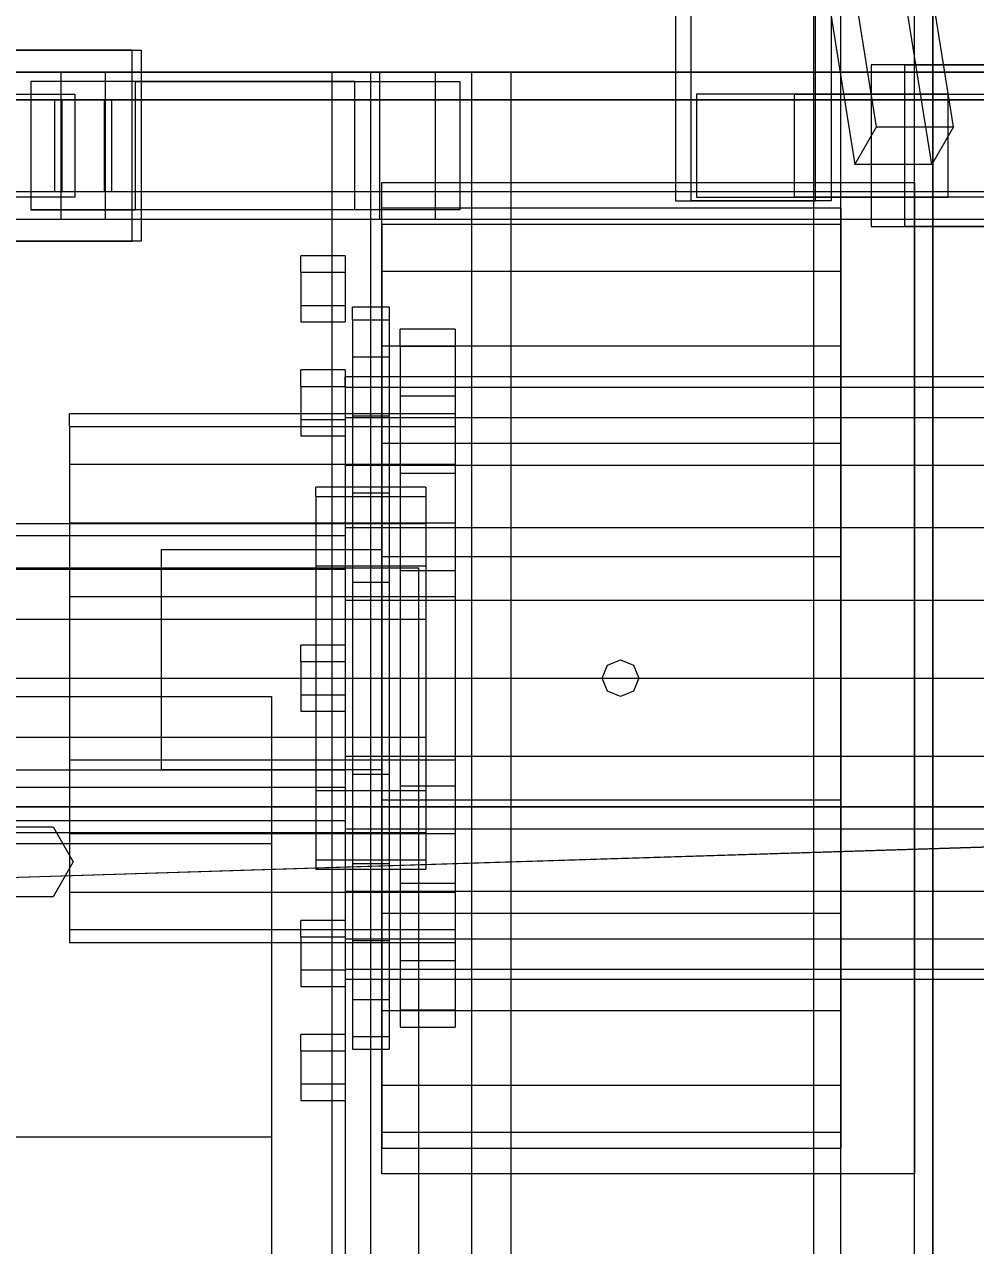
# Model space of a CAD drawing. Header units: millimetres. Extents: x -1970 to 34302, y -65268 to 6837.
# Drawn here: x 10322.3 to 10581.2, y -17869.5 to -17537 of the extents above; entities that cross this region are included whole.
import ezdxf

# ---------------------------------------------------------------- set-up
doc = ezdxf.new("R2010")
doc.units = ezdxf.units.MM
for name, color, linetype, lineweight in [('COTAS_O', 1, 'Continuous', 0), ('superior_C01', 7, 'Continuous', 0), ('superior_mezcladora', 7, 'Continuous', 0)]:
    doc.layers.add(name, color=color, linetype=linetype, lineweight=lineweight)
doc.dimstyles.new('R19_100', dxfattribs={"dimtxt": 250, "dimasz": 150, "dimexe": 150, "dimexo": 80, "dimgap": 100, "dimtad": 1, "dimtih": 1, "dimtoh": 1, "dimdsep": 46, "dimcen": 0.09, "dimadec": 0, "dimazin": 0, "dimtfac": 1, "dimtdec": 4, "dimtofl": 0, "dimtmove": 0, "dimatfit": 3, "dimfxl": 1, "dimtolj": 1, "dimtzin": 0, "dimarcsym": 0})

# ---------------------------------------------------------------- blocks, each defined once
blk = doc.blocks.new('*D29')
at = {"layer": 'COTAS_O', "color": 0, "lineweight": -2, "transparency": 16777216}
for p, q in [((10489.53, -17350), (9719.53, -17350)), ((9869.53, -18500), (9869.53, -17500)), ((10489.53, -18650), (9719.53, -18650))]:
    blk.add_line(p, q, dxfattribs=at)
at = {"layer": 'COTAS_O', "color": 0, "transparency": 16777216}
for points in [[(9844.53, -17500), (9894.53, -17500), (9869.53, -17350)], [(9844.53, -18500), (9894.53, -18500), (9869.53, -18650)]]:
    blk.add_solid(points, dxfattribs=at)
at = {"layer": 'Defpoints', "color": 0, "transparency": 16777216}
for p in [(9869.53, -17350), (10569.53, -17350), (10569.53, -18650)]:
    blk.add_point(p, dxfattribs=at)

msp = doc.modelspace()

# ---------------------------------------------------------------- linework, layer by layer
at = {"layer": 'superior_C01'}
for p, q in [((10499.478, -17240), (10499.478, -17585)), ((10503.739, -17585), (10503.739, -17240)), ((10537.58, -17585), (10537.58, -17240)), ((10541.841, -17240), (10541.841, -17585)), ((10554.233, -17564.864), (10514.055, -17314.864)), ((10575.189, -17564.864), (10535.011, -17314.864)), ((10508.134, -17325.136), (10548.311, -17575.136)), ((10569.267, -17575.136), (10529.09, -17325.136)), ((10351.586, -17544), (10290.623, -17544)), ((10293.058, -17544), (10354.021, -17544)), ((10351.586, -17596), (10351.586, -17544)), ((10351.586, -17544), (10354.021, -17544)), ((10354.021, -17544), (10354.021, -17596)), ((10619.44, -17548), (10552.761, -17548)), ((10552.761, -17548), (10552.761, -17592)), ((10561.892, -17548), (10552.761, -17548)), ((10561.892, -17592), (10561.892, -17548)), ((10561.892, -17548), (10628.571, -17548)), ((10332.152, -17550), (9189.09, -17550)), ((9201.265, -17550), (10344.327, -17550)), ((10418.899, -17550), (9275.837, -17550)), ((9291.056, -17550), (10434.118, -17550)), ((10352.528, -17552.5), (10323.951, -17552.5)), ((10323.951, -17552.5), (10323.951, -17587.5)), ((10412.221, -17552.5), (10323.951, -17552.5)), ((10332.152, -17550), (10332.152, -17590)), ((10344.327, -17550), (10332.152, -17550)), ((10656.02, -17550), (10332.152, -17550)), ((10344.327, -17590), (10344.327, -17550)), ((10344.327, -17550), (10668.195, -17550)), ((10352.528, -17587.5), (10352.528, -17552.5)), ((10352.528, -17552.5), (10440.797, -17552.5)), ((10444.038, -17550), (10405.936, -17550)), ((10405.936, -17550), (10405.936, -18450)), ((10416.589, -17550), (10405.936, -17550)), ((10412.221, -17587.5), (10412.221, -17552.5)), ((10412.221, -17552.5), (10440.797, -17552.5)), ((10416.589, -18450), (10416.589, -17550)), ((10416.589, -17550), (10454.691, -17550)), ((10418.899, -17550), (10418.899, -17590)), ((10434.118, -17550), (10418.899, -17550)), ((10742.767, -17550), (10418.899, -17550)), ((10434.118, -17590), (10434.118, -17550)), ((10434.118, -17550), (10757.986, -17550)), ((10440.797, -17552.5), (10440.797, -17587.5)), ((10444.038, -18450), (10444.038, -17550)), ((10444.038, -17550), (10454.691, -17550)), ((10454.691, -17550), (10454.691, -18450)), ((10307.425, -17556), (10336.002, -17556)), ((10309.155, -17556), (10336.002, -17556)), ((10336.002, -17556), (10336.002, -17584)), ((10531.864, -17556), (10505.193, -17556)), ((10505.193, -17556), (10505.193, -17584)), ((10573.678, -17556), (10505.193, -17556)), ((10531.864, -17584), (10531.864, -17556)), ((10531.864, -17556), (10600.349, -17556)), ((10573.678, -17584), (10573.678, -17556)), ((10573.678, -17556), (10600.349, -17556)), ((10330.445, -17557.5), (9275.652, -17557.5)), ((9291.241, -17557.5), (10346.034, -17557.5)), ((10330.445, -17557.5), (10330.445, -17582.5)), ((10346.034, -17557.5), (10330.445, -17557.5)), ((10344.038, -17557.5), (10332.441, -17557.5)), ((10332.441, -17557.5), (10332.441, -17582.5)), ((10332.441, -17557.5), (10744.578, -17557.5)), ((10344.038, -17582.5), (10344.038, -17557.5)), ((10756.175, -17557.5), (10344.038, -17557.5)), ((10346.034, -17582.5), (10346.034, -17557.5)), ((10548.311, -17575.136), (10554.233, -17564.864)), ((10554.233, -17564.864), (10575.189, -17564.864)), ((10575.189, -17564.864), (10569.267, -17575.136)), ((10569.267, -17575.136), (10548.311, -17575.136)), ((9275.652, -17582.5), (10330.445, -17582.5)), ((9291.241, -17582.5), (10346.034, -17582.5)), ((10330.445, -17582.5), (10346.034, -17582.5)), ((10332.441, -17582.5), (10344.038, -17582.5)), ((10332.441, -17582.5), (10744.578, -17582.5)), ((10344.038, -17582.5), (10756.175, -17582.5)), ((10336.002, -17584), (10307.425, -17584)), ((10336.002, -17584), (10309.155, -17584)), ((10499.478, -17585), (10537.58, -17585)), ((10499.478, -17585), (10503.739, -17585)), ((10541.841, -17585), (10503.739, -17585)), ((10505.193, -17584), (10531.864, -17584)), ((10505.193, -17584), (10573.678, -17584)), ((10600.349, -17584), (10531.864, -17584)), ((10541.841, -17585), (10537.58, -17585)), ((10600.349, -17584), (10573.678, -17584)), ((10323.951, -17587.5), (10352.528, -17587.5)), ((10412.221, -17587.5), (10323.951, -17587.5)), ((10440.797, -17587.5), (10352.528, -17587.5)), ((10440.797, -17587.5), (10412.221, -17587.5)), ((9189.09, -17590), (10332.152, -17590)), ((9201.265, -17590), (10344.327, -17590)), ((9275.837, -17590), (10418.899, -17590)), ((9291.056, -17590), (10434.118, -17590)), ((10332.152, -17590), (10344.327, -17590)), ((10332.152, -17590), (10656.02, -17590)), ((10344.327, -17590), (10668.195, -17590)), ((10418.899, -17590), (10434.118, -17590)), ((10418.899, -17590), (10742.767, -17590)), ((10434.118, -17590), (10757.986, -17590)), ((10552.761, -17592), (10619.44, -17592)), ((10552.761, -17592), (10561.892, -17592)), ((10628.571, -17592), (10561.892, -17592)), ((10290.623, -17596), (10351.586, -17596)), ((10354.021, -17596), (10293.058, -17596)), ((10354.021, -17596), (10351.586, -17596)), ((2005.168, -17750), (11044.69, -17750)), ((11046.22, -17750), (2006.698, -17750)), ((10240.252, -17771.702), (10933.298, -17750)), ((10935.115, -17750), (10242.069, -17771.702))]:
    msp.add_line(p, q, dxfattribs=at)
at = {"layer": 'superior_mezcladora'}
for p, q in [((10537.029, -17250), (10537.029, -18750)), ((10544.529, -18750), (10544.529, -17250)), ((10569.529, -18650), (10569.529, -17350)), ((10569.529, -18625), (10569.529, -17375)), ((10564.529, -18600), (10564.529, -17400)), ((10569.529, -17400), (10569.529, -18600)), ((10419.529, -17850), (10419.529, -17580)), ((10419.529, -17580), (10564.529, -17580)), ((10564.529, -17580), (10564.529, -17850)), ((10419.529, -17591.361), (10419.529, -17587)), ((10544.529, -17587), (10419.529, -17587)), ((10544.529, -17587), (10544.529, -17591.361)), ((10419.529, -17591.361), (10419.529, -17604.149)), ((10419.529, -17591.361), (10544.529, -17591.361)), ((10544.529, -17591.361), (10544.529, -17604.149)), ((10397.529, -17604.5), (10397.529, -17600)), ((10409.529, -17600), (10397.529, -17600)), ((10409.529, -17600), (10409.529, -17604.5)), ((10397.529, -17604.5), (10397.529, -17613.5)), ((10397.529, -17604.5), (10409.529, -17604.5)), ((10409.529, -17604.5), (10409.529, -17613.5)), ((10419.529, -17604.149), (10419.529, -17624.49)), ((10419.529, -17604.149), (10544.529, -17604.149)), ((10544.529, -17604.149), (10544.529, -17624.49)), ((10397.529, -17613.5), (10397.529, -17618)), ((10397.529, -17613.5), (10409.529, -17613.5)), ((10409.529, -17613.5), (10409.529, -17618)), ((10411.529, -17617.441), (10411.529, -17614)), ((10421.529, -17614), (10411.529, -17614)), ((10421.529, -17614), (10421.529, -17617.441)), ((10397.529, -17618), (10409.529, -17618)), ((10411.529, -17617.441), (10411.529, -17627.531)), ((10411.529, -17617.441), (10421.529, -17617.441)), ((10421.529, -17617.441), (10421.529, -17627.531)), ((10424.529, -17624.65), (10424.529, -17620)), ((10439.529, -17620), (10424.529, -17620)), ((10439.529, -17620), (10439.529, -17624.65)), ((10419.529, -17624.49), (10419.529, -17651)), ((10419.529, -17624.49), (10544.529, -17624.49)), ((10424.529, -17624.65), (10424.529, -17638.143)), ((10424.529, -17624.65), (10439.529, -17624.65)), ((10439.529, -17624.65), (10439.529, -17638.143)), ((10544.529, -17624.49), (10544.529, -17651)), ((10411.529, -17627.531), (10411.529, -17643.582)), ((10411.529, -17627.531), (10421.529, -17627.531)), ((10421.529, -17627.531), (10421.529, -17643.582)), ((10397.529, -17635.547), (10397.529, -17631.047)), ((10409.529, -17631.047), (10397.529, -17631.047)), ((10409.529, -17631.047), (10409.529, -17635.547)), ((10397.529, -17635.547), (10397.529, -17644.547)), ((10397.529, -17635.547), (10409.529, -17635.547)), ((10409.529, -17635.794), (10409.529, -17633)), ((16929.529, -17633), (10409.529, -17633)), ((10409.529, -17635.547), (10409.529, -17644.547)), ((10409.529, -17635.794), (10409.529, -17643.986)), ((10409.529, -17635.794), (16929.529, -17635.794)), ((10424.529, -17638.143), (10424.529, -17659.16)), ((10424.529, -17638.143), (10439.529, -17638.143)), ((10439.529, -17638.143), (10439.529, -17659.16)), ((10334.529, -17646.524), (10334.529, -17643)), ((10439.529, -17643), (10334.529, -17643)), ((10397.529, -17644.547), (10397.529, -17649.047)), ((10397.529, -17644.547), (10409.529, -17644.547)), ((10409.529, -17643.986), (10409.529, -17657.017)), ((10409.529, -17643.986), (16929.529, -17643.986)), ((10409.529, -17644.547), (10409.529, -17649.047)), ((10411.529, -17643.582), (10411.529, -17664.5)), ((10411.529, -17643.582), (10421.529, -17643.582)), ((10421.529, -17643.582), (10421.529, -17664.5)), ((10439.529, -17643), (10439.529, -17646.524)), ((10334.529, -17646.524), (10334.529, -17656.751)), ((10334.529, -17646.524), (10439.529, -17646.524)), ((10397.529, -17649.047), (10409.529, -17649.047)), ((10439.529, -17646.524), (10439.529, -17656.751)), ((10419.529, -17651), (10419.529, -17681.871)), ((10419.529, -17651), (10544.529, -17651)), ((10544.529, -17651), (10544.529, -17681.871)), ((10334.529, -17656.751), (10334.529, -17672.679)), ((10334.529, -17656.751), (10439.529, -17656.751)), ((10409.529, -17657.017), (10409.529, -17674)), ((10409.529, -17657.017), (16929.529, -17657.017)), ((10439.529, -17656.751), (10439.529, -17672.679)), ((10424.529, -17659.16), (10424.529, -17685.643)), ((10424.529, -17659.16), (10439.529, -17659.16)), ((10439.529, -17659.16), (10439.529, -17685.643)), ((10401.529, -17665.545), (10401.529, -17663)), ((10431.529, -17663), (10401.529, -17663)), ((10401.529, -17665.545), (10401.529, -17672.931)), ((10401.529, -17665.545), (10431.529, -17665.545)), ((10411.529, -17664.5), (10411.529, -17688.859)), ((10411.529, -17664.5), (10421.529, -17664.5)), ((10421.529, -17664.5), (10421.529, -17688.859)), ((10431.529, -17663), (10431.529, -17665.545)), ((10431.529, -17665.545), (10431.529, -17672.931)), ((10409.529, -17673), (10309.529, -17673)), ((10334.529, -17672.679), (10334.529, -17692.751)), ((10334.529, -17672.679), (10439.529, -17672.679)), ((10401.529, -17672.931), (10401.529, -17684.435)), ((10401.529, -17672.931), (10431.529, -17672.931)), ((10409.529, -17673), (10409.529, -17676.197)), ((10409.529, -17674), (10409.529, -17693.777)), ((10409.529, -17674), (16929.529, -17674)), ((10431.529, -17672.931), (10431.529, -17684.435)), ((10439.529, -17672.679), (10439.529, -17692.751)), ((10309.529, -17676.197), (10409.529, -17676.197)), ((10409.529, -17676.197), (10409.529, -17685.302)), ((10359.529, -17740), (10359.529, -17680)), ((10359.529, -17680), (10419.529, -17680)), ((10419.529, -17680), (10419.529, -17740)), ((10419.529, -17681.871), (10419.529, -17715)), ((10419.529, -17681.871), (10544.529, -17681.871)), ((10544.529, -17681.871), (10544.529, -17715)), ((9919.529, -17685), (10429.529, -17685)), ((10309.529, -17685.302), (10409.529, -17685.302)), ((10401.529, -17684.435), (10401.529, -17698.931)), ((10401.529, -17684.435), (10431.529, -17684.435)), ((10409.529, -17685.302), (10409.529, -17698.927)), ((10424.529, -17685.643), (10424.529, -17715)), ((10424.529, -17685.643), (10439.529, -17685.643)), ((10429.529, -17685), (10429.529, -18315)), ((10431.529, -17684.435), (10431.529, -17698.931)), ((10439.529, -17685.643), (10439.529, -17715)), ((10411.529, -17688.859), (10411.529, -17715)), ((10411.529, -17688.859), (10421.529, -17688.859)), ((10421.529, -17688.859), (10421.529, -17715)), ((10334.529, -17692.751), (10334.529, -17715)), ((10334.529, -17692.751), (10439.529, -17692.751)), ((10409.529, -17693.777), (10409.529, -17715)), ((10409.529, -17693.777), (16929.529, -17693.777)), ((10439.529, -17692.751), (10439.529, -17715)), ((10309.529, -17698.927), (10409.529, -17698.927)), ((10401.529, -17698.931), (10401.529, -17715)), ((10401.529, -17698.931), (10431.529, -17698.931)), ((10409.529, -17698.927), (10409.529, -17715)), ((10431.529, -17698.931), (10431.529, -17715)), ((10397.529, -17710.5), (10397.529, -17706)), ((10409.529, -17706), (10397.529, -17706)), ((10409.529, -17706), (10409.529, -17710.5)), ((10397.529, -17710.5), (10397.529, -17719.5)), ((10397.529, -17710.5), (10409.529, -17710.5)), ((10409.529, -17710.5), (10409.529, -17719.5)), ((10479.529, -17715), (10480.993, -17711.464)), ((10480.993, -17711.464), (10484.529, -17710)), ((10484.529, -17710), (10488.064, -17711.464)), ((10488.064, -17711.464), (10489.529, -17715)), ((10309.529, -17715), (10409.529, -17715)), ((10334.529, -17715), (10334.529, -17737.249)), ((10334.529, -17715), (10439.529, -17715)), ((10401.529, -17715), (10401.529, -17731.069)), ((10401.529, -17715), (10431.529, -17715)), ((10409.529, -17715), (10409.529, -17736.223)), ((10409.529, -17715), (16929.529, -17715)), ((10409.529, -17715), (10409.529, -17731.073)), ((10411.529, -17715), (10411.529, -17741.141)), ((10411.529, -17715), (10421.529, -17715)), ((10419.529, -17715), (10419.529, -17748.129)), ((10419.529, -17715), (10544.529, -17715)), ((10421.529, -17715), (10421.529, -17741.141)), ((10424.529, -17715), (10424.529, -17744.357)), ((10424.529, -17715), (10439.529, -17715)), ((10431.529, -17715), (10431.529, -17731.069)), ((10439.529, -17715), (10439.529, -17737.249)), ((10439.529, -17715), (10439.529, -17744.357)), ((10480.993, -17718.536), (10479.529, -17715)), ((10489.529, -17715), (10488.064, -17718.536)), ((10544.529, -17715), (10544.529, -17748.129)), ((10484.529, -17720), (10480.993, -17718.536)), ((10488.064, -17718.536), (10484.529, -17720)), ((9979.529, -17720), (10389.529, -17720)), ((10389.529, -17720), (10389.529, -18280)), ((10397.529, -17719.5), (10397.529, -17724)), ((10397.529, -17719.5), (10409.529, -17719.5)), ((10409.529, -17719.5), (10409.529, -17724)), ((10397.529, -17724), (10409.529, -17724)), ((10309.529, -17731.073), (10409.529, -17731.073)), ((10401.529, -17731.069), (10401.529, -17745.565)), ((10401.529, -17731.069), (10431.529, -17731.069)), ((10409.529, -17731.073), (10409.529, -17744.698)), ((10431.529, -17731.069), (10431.529, -17745.565)), ((10334.529, -17737.249), (10334.529, -17757.321)), ((10334.529, -17737.249), (10439.529, -17737.249)), ((10409.529, -17736.223), (10409.529, -17756)), ((10409.529, -17736.223), (16929.529, -17736.223)), ((10439.529, -17737.249), (10439.529, -17757.321)), ((9959.529, -17740), (10409.529, -17740)), ((10419.529, -17740), (10359.529, -17740)), ((10409.529, -17740), (10409.529, -18260)), ((10411.529, -17741.141), (10411.529, -17765.5)), ((10411.529, -17741.141), (10421.529, -17741.141)), ((10421.529, -17741.141), (10421.529, -17765.5)), ((10309.529, -17744.698), (10409.529, -17744.698)), ((10409.529, -17744.698), (10409.529, -17753.803)), ((10424.529, -17744.357), (10424.529, -17770.84)), ((10424.529, -17744.357), (10439.529, -17744.357)), ((10439.529, -17744.357), (10439.529, -17770.84)), ((10401.529, -17745.565), (10401.529, -17757.069)), ((10401.529, -17745.565), (10431.529, -17745.565)), ((10419.529, -17748.129), (10419.529, -17779)), ((10419.529, -17748.129), (10544.529, -17748.129)), ((10431.529, -17745.565), (10431.529, -17757.069)), ((10544.529, -17748.129), (10544.529, -17779)), ((10309.529, -17753.803), (10409.529, -17753.803)), ((10319.029, -17755.474), (10330.029, -17755.474)), ((10330.029, -17755.474), (10335.529, -17765)), ((10409.529, -17753.803), (10409.529, -17757)), ((10309.529, -17757), (10409.529, -17757)), ((10334.529, -17757.321), (10334.529, -17773.249)), ((10334.529, -17757.321), (10439.529, -17757.321)), ((10401.529, -17757.069), (10401.529, -17764.455)), ((10401.529, -17757.069), (10431.529, -17757.069)), ((10409.529, -17756), (10409.529, -17772.983)), ((10409.529, -17756), (16929.529, -17756)), ((10431.529, -17757.069), (10431.529, -17764.455)), ((10439.529, -17757.321), (10439.529, -17773.249)), ((10309.529, -17760), (10389.529, -17760)), ((10389.529, -17760), (10389.529, -17840)), ((10335.529, -17765), (10330.029, -17774.526)), ((10401.529, -17764.455), (10401.529, -17767)), ((10401.529, -17764.455), (10431.529, -17764.455)), ((10431.529, -17764.455), (10431.529, -17767)), ((10401.529, -17767), (10431.529, -17767)), ((10411.529, -17765.5), (10411.529, -17786.418)), ((10411.529, -17765.5), (10421.529, -17765.5)), ((10421.529, -17765.5), (10421.529, -17786.418)), ((10424.529, -17770.84), (10424.529, -17791.857)), ((10424.529, -17770.84), (10439.529, -17770.84)), ((10439.529, -17770.84), (10439.529, -17791.857)), ((10330.029, -17774.526), (10319.029, -17774.526)), ((10334.529, -17773.249), (10334.529, -17783.476)), ((10334.529, -17773.249), (10439.529, -17773.249)), ((10409.529, -17772.983), (10409.529, -17786.014)), ((10409.529, -17772.983), (16929.529, -17772.983)), ((10439.529, -17773.249), (10439.529, -17783.476)), ((10397.529, -17785.453), (10397.529, -17780.953)), ((10409.529, -17780.953), (10397.529, -17780.953)), ((10409.529, -17780.953), (10409.529, -17785.453)), ((10419.529, -17779), (10419.529, -17805.51)), ((10419.529, -17779), (10544.529, -17779)), ((10544.529, -17779), (10544.529, -17805.51)), ((10334.529, -17783.476), (10334.529, -17787)), ((10334.529, -17783.476), (10439.529, -17783.476)), ((10439.529, -17783.476), (10439.529, -17787)), ((10334.529, -17787), (10439.529, -17787)), ((10397.529, -17785.453), (10397.529, -17794.453)), ((10397.529, -17785.453), (10409.529, -17785.453)), ((10409.529, -17785.453), (10409.529, -17794.453)), ((10409.529, -17786.014), (10409.529, -17794.206)), ((10409.529, -17786.014), (16929.529, -17786.014)), ((10411.529, -17786.418), (10411.529, -17802.469)), ((10411.529, -17786.418), (10421.529, -17786.418)), ((10421.529, -17786.418), (10421.529, -17802.469)), ((10424.529, -17791.857), (10424.529, -17805.35)), ((10424.529, -17791.857), (10439.529, -17791.857)), ((10439.529, -17791.857), (10439.529, -17805.35)), ((10397.529, -17794.453), (10397.529, -17798.953)), ((10397.529, -17794.453), (10409.529, -17794.453)), ((10409.529, -17794.206), (10409.529, -17797)), ((10409.529, -17794.206), (16929.529, -17794.206)), ((10409.529, -17794.453), (10409.529, -17798.953)), ((10409.529, -17797), (16929.529, -17797)), ((10397.529, -17798.953), (10409.529, -17798.953)), ((10411.529, -17802.469), (10411.529, -17812.559)), ((10411.529, -17802.469), (10421.529, -17802.469)), ((10421.529, -17802.469), (10421.529, -17812.559)), ((10424.529, -17805.35), (10424.529, -17810)), ((10424.529, -17805.35), (10439.529, -17805.35)), ((10439.529, -17805.35), (10439.529, -17810)), ((10419.529, -17805.51), (10419.529, -17825.851)), ((10419.529, -17805.51), (10544.529, -17805.51)), ((10544.529, -17805.51), (10544.529, -17825.851)), ((10397.529, -17816.5), (10397.529, -17812)), ((10409.529, -17812), (10397.529, -17812)), ((10409.529, -17812), (10409.529, -17816.5)), ((10424.529, -17810), (10439.529, -17810)), ((10411.529, -17812.559), (10411.529, -17816)), ((10411.529, -17812.559), (10421.529, -17812.559)), ((10421.529, -17812.559), (10421.529, -17816)), ((10397.529, -17816.5), (10397.529, -17825.5)), ((10397.529, -17816.5), (10409.529, -17816.5)), ((10409.529, -17816.5), (10409.529, -17825.5)), ((10411.529, -17816), (10421.529, -17816)), ((10397.529, -17825.5), (10397.529, -17830)), ((10397.529, -17825.5), (10409.529, -17825.5)), ((10409.529, -17825.5), (10409.529, -17830)), ((10419.529, -17825.851), (10419.529, -17838.639)), ((10419.529, -17825.851), (10544.529, -17825.851)), ((10544.529, -17825.851), (10544.529, -17838.639)), ((10397.529, -17830), (10409.529, -17830)), ((10389.529, -17840), (10309.529, -17840)), ((10419.529, -17838.639), (10419.529, -17843)), ((10419.529, -17838.639), (10544.529, -17838.639)), ((10544.529, -17838.639), (10544.529, -17843)), ((10419.529, -17843), (10544.529, -17843)), ((10564.529, -17850), (10419.529, -17850))]:
    msp.add_line(p, q, dxfattribs=at)

# ---------------------------------------------------------------- dimensions: what is measured, and where the dimension line sits
at = {"layer": 'COTAS_O'}
dim = msp.add_aligned_dim(p1=(10569.529, -18650), p2=(10569.529, -17350), distance=700, text='<> O', dimstyle='R19_100', dxfattribs=at)
dim.commit()
dim.dimension.update_dxf_attribs({"geometry": '*D29', "text_midpoint": (9869.529, -18000)})

doc.saveas('drawing.dxf')
